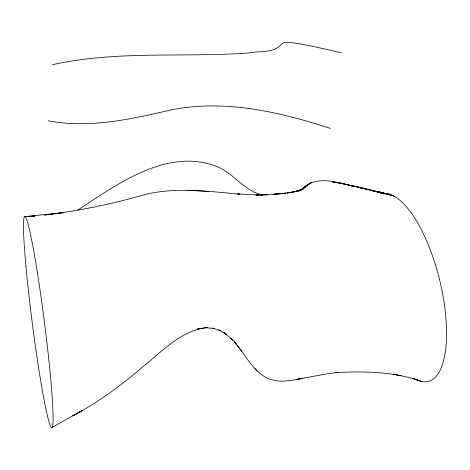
<?xml version="1.0" encoding="UTF-8"?>
<svg xmlns="http://www.w3.org/2000/svg" width="470" height="470" viewBox="0 0 470 470"><rect width="100%" height="100%" fill="white"/><g stroke="black" fill="none" stroke-linecap="round" stroke-linejoin="round"><path stroke-width="0.7" d="M301.746 189.88C315.299 174.018 338.218 182.724 355.067 186.755L341.185 183.247L332.584 181.949M302.245 189.469L306.881 185.356L300.301 190.421M77.615 210.196C117.095 184.375 167.367 147.139 217.011 166.568C233.878 173.359 244.236 191.026 262.454 195.026M300.377 190.421L305.259 187.354L296.958 191.531L303.479 188.887L291.465 192.536M52.088 427.406L81.992 410.598L72.762 415.885C98.506 402.267 121.971 384.789 143.985 365.813C163.125 350.508 181.79 330.105 207.534 327.502L197.194 329.071L198.869 328.806M292.058 192.447L300.97 190.262L287.299 192.9M52.464 64.707C117.007 50.319 183.276 57.675 248.654 53.004C259.358 50.719 274.345 53.674 281.747 43.816C285.86 40.849 291.482 43.029 296.088 43.24C311.299 45.755 326.303 49.362 341.332 52.787M283.704 193.517L285.86 193.147M283.61 193.587L285.701 193.27M287.094 193.058L293.362 192.107L273.822 194.316M44.738 215.031L46.824 214.743M48.216 214.555C79.606 210.554 110.703 204.374 141.112 195.591C173.336 186.567 207.023 191.272 239.735 194.128L237.685 193.993L258.118 194.927M44.768 215.037L63.75 212.622L24.463 216.647L35.003 216.059L25.069 216.511M273.799 194.345L285.631 193.399L255.897 195.156L267.877 194.762L260.715 194.974M187.512 190.332L208.627 191.419M205.866 327.76L214.326 328.436L212.587 328.125L220.683 330.81L218.756 329.916L226.17 334.288L224.02 332.619L232.867 340.08L230.682 338.183C243.613 350.273 250.158 368.738 266.143 377.522C277.324 383.467 290.642 380.806 302.38 378.279L296.312 379.513L325.44 374.102L337.084 372.522L335.574 372.593C362.981 371.188 390.923 371.529 417.325 379.948L412.965 378.456L421.261 381.387M48.187 120.825C89.235 128.557 130.325 119.356 170.228 110.127C223.984 99.017 279.021 111.69 330.21 128.351M383.132 193.17L384.56 193.405M332.56 181.978L343.887 183.852L341.185 183.247L363.522 188.499L349.298 185.145L360.425 187.442L384.407 193.993L368.762 189.445L363.792 188.47M382.862 193.17L389.8 194.339L371.747 190.52M371.788 190.597L380.794 192.318L393.719 195.966L377.251 191.519L380.794 192.318L357.394 187.219L362.37 188.194M398.014 375.113L393.437 374.073L401.409 375.894M255.016 368.633L257.131 370.818M241.991 351.63L234.36 341.696L236.633 344.674M385.988 193.64A96.556 35.42 76.1 0 1 443.756 300.295A96.556 35.42 76.1 0 1 415.639 379.067M309.225 183.741L304.913 186.86L311.263 182.618L309.225 183.741M367.616 189.774L365.554 189.398L367.634 189.798M25.968 266.437A106.484 6.081 82.7 0 0 51.477 427.641A106.484 6.081 82.7 0 0 37.3 272.112A106.484 6.081 82.7 0 0 25.968 266.437"/></g></svg>
